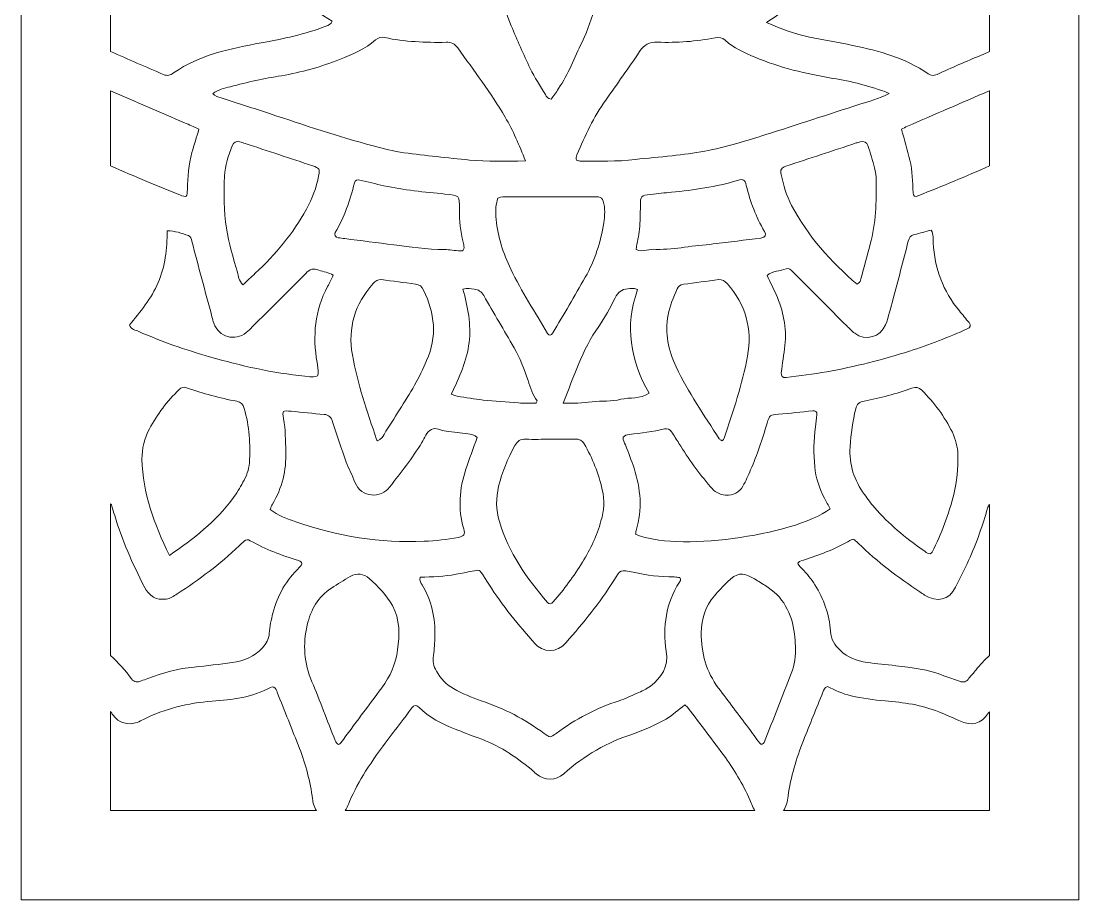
# Model space of a CAD drawing. Extents: x 1255 to 1745, y -1407 to 327.
# Drawn here: x 1255 to 1745, y -1407.1 to -1000 of the extents above; entities that cross this region are included whole.
import ezdxf

# ---------------------------------------------------------------- set-up
doc = ezdxf.new("R2010")
doc.units = 0
doc.header["$MEASUREMENT"] = 0
doc.layers.add('Layer 1', color=7, linetype='Continuous')

msp = doc.modelspace()

# ---------------------------------------------------------------- linework, layer by layer
at = {"layer": 'Layer 1', "lineweight": 0}
for points, knots in [([(1596.15, 229.71), (1596.15, 229.71), (1596.15, 230.91), (1596.15, 230.91), (1596.15, 284.01), (1553.1, 327.05), (1500, 327.05), (1446.9, 327.05), (1403.85, 284.01), (1403.85, 230.91), (1403.85, 230.91), (1403.85, 229.71), (1403.85, 229.71), (1403.85, 229.71), (1254.96, 229.71), (1254.96, 229.71), (1254.96, 229.71), (1254.96, -1407.05), (1254.96, -1407.05), (1254.96, -1407.05), (1745.04, -1407.05), (1745.04, -1407.05), (1745.04, -1407.05), (1745.04, 229.71), (1745.04, 229.71), (1745.04, 229.71), (1596.15, 229.71), (1596.15, 229.71)], [0, 0, 0, 0, 1, 1, 1, 2, 2, 2, 3, 3, 3, 4, 4, 4, 5, 5, 5, 6, 6, 6, 7, 7, 7, 8, 8, 8, 9, 9, 9, 9]), ([(1500.57, -1036.16), (1498.89, -1035.92), (1498.37, -1034.9), (1497.85, -1034.03), (1495.45, -1030.02), (1492.88, -1026.08), (1490.84, -1021.9), (1487.68, -1015.4), (1484.83, -1008.78), (1482.02, -1002.12), (1477.65, -991.76), (1476.47, -980.82), (1476.76, -969.67), (1476.87, -965.39), (1477.93, -961.27), (1479.57, -957.31), (1483.74, -947.22), (1489.84, -938.29), (1496.5, -929.7), (1497, -929.02), (1497.61, -928.41), (1498.26, -927.87), (1499.37, -926.96), (1500.63, -926.91), (1501.74, -927.85), (1502.55, -928.52), (1503.26, -929.33), (1503.92, -930.15), (1509.99, -938.1), (1515.63, -946.3), (1519.69, -955.51), (1522.44, -961.67), (1523.39, -968), (1523.31, -974.7), (1523.13, -987.06), (1520.09, -998.6), (1514.84, -1009.72), (1511.43, -1017.01), (1508.47, -1024.54), (1503.96, -1031.28), (1502.83, -1033), (1501.61, -1034.66), (1500.57, -1036.16)], [0, 0, 0, 0, 1, 1, 1, 2, 2, 2, 3, 3, 3, 4, 4, 4, 5, 5, 5, 6, 6, 6, 7, 7, 7, 8, 8, 8, 9, 9, 9, 10, 10, 10, 11, 11, 11, 12, 12, 12, 13, 13, 13, 14, 14, 14, 14]), ([(1296.39, -997.16), (1296.46, -997.16), (1296.5, -997.14), (1296.57, -997.14), (1306.86, -995.59), (1317.04, -993.68), (1326.66, -989.46), (1335.67, -985.5), (1344.03, -980.58), (1350.67, -973.11), (1353.93, -969.46), (1356.61, -965.41), (1359.02, -960.45), (1363.01, -966.02), (1366.44, -971.28), (1370.34, -976.18), (1374.17, -981.01), (1378.72, -985.21), (1383.51, -989.11), (1388.45, -993.11), (1393.56, -996.86), (1399.04, -999.99), (1398.59, -1001.67), (1397.3, -1001.86), (1396.19, -1002.3), (1386.49, -1006.13), (1376.35, -1008.22), (1366.1, -1010.09), (1351.91, -1012.68), (1337.76, -1015.59), (1325.53, -1024.01), (1324.05, -1025.04), (1322.66, -1025.54), (1320.83, -1024.73), (1312.71, -1021.12), (1304.49, -1017.7), (1296.39, -1014.05), (1296.39, -1014.05), (1296.39, -997.16), (1296.39, -997.16)], [0, 0, 0, 0, 1, 1, 1, 2, 2, 2, 3, 3, 3, 4, 4, 4, 5, 5, 5, 6, 6, 6, 7, 7, 7, 8, 8, 8, 9, 9, 9, 10, 10, 10, 11, 11, 11, 12, 12, 12, 13, 13, 13, 13]), ([(1703.61, -1014.13), (1702.32, -1014.7), (1701.04, -1015.27), (1699.76, -1015.79), (1692.88, -1018.6), (1686.11, -1021.64), (1679.32, -1024.67), (1677.82, -1025.34), (1676.54, -1025.34), (1675.16, -1024.38), (1664.65, -1016.96), (1652.51, -1013.9), (1640.21, -1011.26), (1633.6, -1009.85), (1626.87, -1008.8), (1620.24, -1007.39), (1613.6, -1006), (1607.2, -1003.8), (1600.35, -1000.66), (1608.75, -995.05), (1616.47, -989.65), (1623.33, -983.04), (1630.12, -976.46), (1635.49, -968.91), (1640.69, -960.06), (1643.02, -964.21), (1644.85, -967.56), (1647.24, -970.57), (1653.45, -978.44), (1661.43, -983.97), (1670.42, -988.11), (1678.93, -992.05), (1687.81, -994.79), (1697.17, -996.05), (1699.32, -996.33), (1701.48, -996.68), (1703.61, -997.07), (1703.61, -997.07), (1703.61, -1014.13), (1703.61, -1014.13)], [0, 0, 0, 0, 1, 1, 1, 2, 2, 2, 3, 3, 3, 4, 4, 4, 5, 5, 5, 6, 6, 6, 7, 7, 7, 8, 8, 8, 9, 9, 9, 10, 10, 10, 11, 11, 11, 12, 12, 12, 13, 13, 13, 13]), ([(1419.2, -1008.67), (1420.44, -1007.56), (1421.79, -1007.3), (1423.33, -1007.63), (1432.75, -1009.56), (1442.29, -1010.02), (1451.86, -1009.8), (1454.23, -1009.76), (1455.82, -1010.52), (1457.22, -1012.44), (1464.85, -1022.9), (1472.58, -1033.33), (1479.22, -1044.49), (1482.87, -1050.7), (1485.7, -1057.29), (1488.6, -1064.73), (1479.26, -1064.95), (1470.97, -1065.17), (1462.7, -1064.34), (1452.56, -1063.32), (1442.42, -1062.32), (1432.32, -1060.95), (1427.51, -1060.31), (1422.77, -1058.99), (1418.04, -1057.77), (1401.81, -1053.55), (1385.97, -1048.08), (1370.04, -1042.84), (1362.59, -1040.38), (1355.13, -1037.99), (1347.64, -1035.61), (1346.21, -1035.16), (1344.81, -1034.7), (1343.7, -1033.57), (1346.18, -1031.76), (1349.08, -1031.13), (1351.93, -1030.37), (1359.74, -1028.3), (1367.6, -1026.56), (1375.56, -1025.28), (1384.81, -1023.78), (1393.78, -1021.23), (1402.48, -1017.73), (1408.42, -1015.35), (1414.34, -1012.96), (1419.2, -1008.67)], [0, 0, 0, 0, 1, 1, 1, 2, 2, 2, 3, 3, 3, 4, 4, 4, 5, 5, 5, 6, 6, 6, 7, 7, 7, 8, 8, 8, 9, 9, 9, 10, 10, 10, 11, 11, 11, 12, 12, 12, 13, 13, 13, 14, 14, 14, 15, 15, 15, 15]), ([(1643.54, -1038.53), (1629.01, -1043.19), (1614.51, -1047.98), (1599.95, -1052.59), (1590.66, -1055.53), (1581.3, -1058.4), (1571.71, -1060.25), (1566.72, -1061.18), (1561.65, -1061.79), (1556.6, -1062.38), (1550.9, -1063.03), (1545.18, -1063.4), (1539.5, -1064.1), (1531.01, -1065.15), (1522.52, -1064.84), (1514.01, -1064.84), (1513.43, -1064.82), (1512.82, -1064.58), (1512.32, -1064.47), (1511.84, -1063.49), (1512.19, -1062.71), (1512.51, -1061.92), (1516.19, -1053.09), (1520.24, -1044.45), (1525.81, -1036.59), (1531.08, -1029.13), (1536.43, -1021.73), (1541.5, -1014.13), (1543.61, -1010.98), (1545.98, -1009.61), (1549.86, -1009.76), (1558.78, -1010.09), (1567.68, -1009.46), (1576.47, -1007.67), (1578.26, -1007.3), (1579.74, -1007.63), (1581.13, -1008.89), (1585.16, -1012.52), (1590.05, -1014.59), (1594.95, -1016.68), (1606.53, -1021.64), (1618.69, -1024.43), (1631.1, -1026.52), (1639.65, -1027.93), (1648.11, -1029.89), (1657.08, -1033.48), (1652.07, -1036.07), (1647.77, -1037.18), (1643.54, -1038.53)], [0, 0, 0, 0, 1, 1, 1, 2, 2, 2, 3, 3, 3, 4, 4, 4, 5, 5, 5, 6, 6, 6, 7, 7, 7, 8, 8, 8, 9, 9, 9, 10, 10, 10, 11, 11, 11, 12, 12, 12, 13, 13, 13, 14, 14, 14, 15, 15, 15, 16, 16, 16, 16]), ([(1296.39, -1032.22), (1307.82, -1037.16), (1319.24, -1042.12), (1330.67, -1047.06), (1332.8, -1048), (1334.91, -1048.95), (1337.31, -1050.02), (1336.22, -1053.72), (1335.11, -1057.31), (1334.11, -1060.92), (1332.56, -1066.49), (1332.19, -1072.2), (1332, -1077.94), (1331.89, -1081.53), (1331.58, -1081.75), (1328.43, -1080.49), (1323.31, -1078.46), (1318.22, -1076.35), (1313.15, -1074.24), (1307.51, -1071.91), (1301.94, -1069.52), (1296.39, -1067.02), (1296.39, -1067.02), (1296.39, -1032.22), (1296.39, -1032.22)], [0, 0, 0, 0, 1, 1, 1, 2, 2, 2, 3, 3, 3, 4, 4, 4, 5, 5, 5, 6, 6, 6, 7, 7, 7, 8, 8, 8, 8]), ([(1703.61, -1067.06), (1692.84, -1071.96), (1681.8, -1076.31), (1670.88, -1080.84), (1669.09, -1081.58), (1668.2, -1081.12), (1668.2, -1079.57), (1668.18, -1074.48), (1667.87, -1069.39), (1666.74, -1064.43), (1665.68, -1059.68), (1664.24, -1055.05), (1662.87, -1050.09), (1663.76, -1049.63), (1664.65, -1049.11), (1665.59, -1048.69), (1678.21, -1043.23), (1690.83, -1037.77), (1703.48, -1032.33), (1703.52, -1032.31), (1703.56, -1032.28), (1703.61, -1032.26), (1703.61, -1032.26), (1703.61, -1067.06), (1703.61, -1067.06)], [0, 0, 0, 0, 1, 1, 1, 2, 2, 2, 3, 3, 3, 4, 4, 4, 5, 5, 5, 6, 6, 6, 7, 7, 7, 8, 8, 8, 8]), ([(1392.8, -1071.63), (1391.73, -1077.07), (1389.9, -1082.25), (1387.18, -1087.13), (1380.92, -1098.36), (1372.84, -1108.13), (1363.4, -1116.81), (1361.55, -1118.53), (1359.7, -1120.27), (1357.65, -1122.18), (1355.72, -1120.14), (1355.67, -1118.14), (1355.15, -1116.33), (1353.26, -1109.61), (1351.21, -1102.9), (1350.1, -1095.96), (1348.84, -1087.95), (1348.8, -1079.9), (1349.17, -1071.83), (1349.41, -1066.93), (1350.88, -1062.25), (1352.76, -1057.72), (1353.47, -1055.96), (1354.43, -1055.53), (1356.28, -1055.92), (1357.11, -1056.11), (1357.89, -1056.42), (1358.7, -1056.68), (1369.17, -1060.12), (1379.63, -1063.56), (1390.08, -1067.04), (1393.13, -1068.06), (1393.41, -1068.52), (1392.8, -1071.63)], [0, 0, 0, 0, 1, 1, 1, 2, 2, 2, 3, 3, 3, 4, 4, 4, 5, 5, 5, 6, 6, 6, 7, 7, 7, 8, 8, 8, 9, 9, 9, 10, 10, 10, 11, 11, 11, 11]), ([(1609.31, -1067.23), (1620.17, -1063.62), (1631.03, -1060.05), (1641.91, -1056.46), (1642.5, -1056.27), (1643.11, -1056.05), (1643.74, -1055.92), (1645.55, -1055.55), (1646.7, -1055.94), (1647.29, -1057.68), (1648.44, -1061.1), (1649.48, -1064.54), (1650.38, -1068.04), (1650.83, -1069.87), (1651.12, -1071.8), (1651.14, -1073.7), (1651.25, -1083.69), (1651.05, -1093.65), (1648.4, -1103.38), (1646.96, -1108.71), (1645.52, -1114.02), (1644.09, -1119.36), (1643.87, -1120.16), (1643.72, -1121.01), (1642.3, -1121.92), (1630.14, -1111.41), (1619.47, -1099.73), (1611.97, -1085.41), (1609.57, -1080.86), (1608.16, -1075.98), (1607.09, -1071), (1606.61, -1068.76), (1607.14, -1067.95), (1609.31, -1067.23)], [0, 0, 0, 0, 1, 1, 1, 2, 2, 2, 3, 3, 3, 4, 4, 4, 5, 5, 5, 6, 6, 6, 7, 7, 7, 8, 8, 8, 9, 9, 9, 10, 10, 10, 11, 11, 11, 11]), ([(1575.67, -1103.23), (1571.25, -1103.77), (1566.79, -1104.1), (1562.39, -1104.77), (1558.19, -1105.43), (1553.97, -1105.78), (1548.99, -1105.78), (1546.44, -1105.19), (1543.13, -1107.39), (1539.87, -1105.73), (1540.41, -1102.62), (1541.13, -1099.51), (1541.46, -1096.37), (1541.81, -1092.81), (1541.83, -1089.17), (1541.89, -1085.58), (1541.96, -1080.84), (1541.91, -1080.84), (1546.79, -1080.29), (1549.97, -1079.94), (1553.12, -1079.55), (1556.28, -1079.25), (1566.64, -1078.29), (1576.89, -1076.75), (1586.92, -1073.81), (1589.66, -1073), (1590.25, -1073.39), (1590.97, -1076.18), (1592.84, -1083.64), (1595.41, -1090.78), (1599.39, -1097.4), (1600.43, -1099.12), (1599.8, -1100.2), (1597.76, -1100.47), (1590.4, -1101.42), (1583.04, -1102.34), (1575.67, -1103.23)], [0, 0, 0, 0, 1, 1, 1, 2, 2, 2, 3, 3, 3, 4, 4, 4, 5, 5, 5, 6, 6, 6, 7, 7, 7, 8, 8, 8, 9, 9, 9, 10, 10, 10, 11, 11, 11, 12, 12, 12, 12]), ([(1427.62, -1103.62), (1420.05, -1102.62), (1412.49, -1101.71), (1404.92, -1100.75), (1403.85, -1100.62), (1402.81, -1100.53), (1401.77, -1100.34), (1400.63, -1100.14), (1399.87, -1098.9), (1400.42, -1097.98), (1404.7, -1090.83), (1407.44, -1083.06), (1409.4, -1074.98), (1409.71, -1073.72), (1410.73, -1073.35), (1411.86, -1073.61), (1415.58, -1074.44), (1419.26, -1075.46), (1422.98, -1076.27), (1432.32, -1078.23), (1441.81, -1079.2), (1451.3, -1080.1), (1458.06, -1080.75), (1458.09, -1080.66), (1458.02, -1087.32), (1457.96, -1092.44), (1458.61, -1097.46), (1459.78, -1102.42), (1459.98, -1103.25), (1460.2, -1104.08), (1460.17, -1104.91), (1460.17, -1105.84), (1459.67, -1106.54), (1458.63, -1106.45), (1455.87, -1106.23), (1453.15, -1105.97), (1451.32, -1105.8), (1442.74, -1105.73), (1435.19, -1104.6), (1427.62, -1103.62)], [0, 0, 0, 0, 1, 1, 1, 2, 2, 2, 3, 3, 3, 4, 4, 4, 5, 5, 5, 6, 6, 6, 7, 7, 7, 8, 8, 8, 9, 9, 9, 10, 10, 10, 11, 11, 11, 12, 12, 12, 13, 13, 13, 13]), ([(1524.9, -1093.48), (1523.57, -1102.38), (1520.74, -1110.82), (1516.34, -1118.66), (1511.47, -1127.34), (1506.33, -1135.87), (1501.28, -1144.47), (1500.61, -1145.62), (1499.48, -1145.75), (1498.89, -1144.75), (1493.17, -1134.83), (1486.81, -1125.27), (1481.83, -1114.94), (1478.3, -1107.63), (1475.87, -1099.97), (1475.04, -1091.87), (1474.84, -1089.98), (1474.78, -1088.06), (1474.93, -1086.17), (1475.04, -1084.73), (1475.56, -1083.32), (1475.84, -1082.05), (1477.45, -1081.18), (1478.98, -1081.4), (1480.44, -1081.4), (1493.38, -1081.38), (1506.33, -1081.38), (1519.28, -1081.4), (1520.35, -1081.4), (1521.41, -1081.42), (1522.48, -1081.47), (1523.7, -1081.53), (1524.33, -1082.29), (1524.66, -1083.38), (1525.66, -1086.73), (1525.4, -1090.11), (1524.9, -1093.48)], [0, 0, 0, 0, 1, 1, 1, 2, 2, 2, 3, 3, 3, 4, 4, 4, 5, 5, 5, 6, 6, 6, 7, 7, 7, 8, 8, 8, 9, 9, 9, 10, 10, 10, 11, 11, 11, 12, 12, 12, 12]), ([(1342.29, -1155.5), (1331.1, -1152.26), (1320.07, -1148.52), (1309.41, -1143.75), (1307.93, -1143.1), (1306.03, -1142.95), (1305.1, -1140.79), (1310.06, -1134.7), (1315.33, -1128.58), (1318.48, -1121.1), (1321.66, -1113.57), (1322.62, -1105.58), (1322.62, -1097.09), (1326.25, -1097.14), (1329.34, -1098.25), (1332.43, -1099.36), (1333.65, -1099.77), (1333.74, -1100.86), (1334, -1101.9), (1337.11, -1113.57), (1340.22, -1125.25), (1343.36, -1136.92), (1343.62, -1137.94), (1343.9, -1138.99), (1344.25, -1139.96), (1346.6, -1146.36), (1353.98, -1148.5), (1359.29, -1144.29), (1360.29, -1143.51), (1361.16, -1142.55), (1362.05, -1141.66), (1370.32, -1133.41), (1378.68, -1125.23), (1386.79, -1116.85), (1388.73, -1114.87), (1390.36, -1114.33), (1392.91, -1115.35), (1395.04, -1116.2), (1397.48, -1116.2), (1399.59, -1117.75), (1398.7, -1119.51), (1397.87, -1121.21), (1396.98, -1122.88), (1390.95, -1134.02), (1390.01, -1145.88), (1392.04, -1158.14), (1393.19, -1165.21), (1393.28, -1165.23), (1386.47, -1164.51), (1371.45, -1162.97), (1356.76, -1159.68), (1342.29, -1155.5)], [0, 0, 0, 0, 1, 1, 1, 2, 2, 2, 3, 3, 3, 4, 4, 4, 5, 5, 5, 6, 6, 6, 7, 7, 7, 8, 8, 8, 9, 9, 9, 10, 10, 10, 11, 11, 11, 12, 12, 12, 13, 13, 13, 14, 14, 14, 15, 15, 15, 16, 16, 16, 17, 17, 17, 17]), ([(1677.54, -1102.71), (1678.17, -1114.55), (1682.15, -1125.1), (1689.7, -1134.26), (1691.18, -1136.07), (1692.71, -1137.85), (1694.16, -1139.68), (1695.19, -1140.97), (1694.95, -1141.88), (1693.29, -1142.6), (1684.57, -1146.47), (1675.67, -1149.95), (1666.55, -1152.87), (1654.01, -1156.87), (1641.26, -1160.14), (1628.29, -1162.4), (1622.02, -1163.51), (1615.69, -1164.25), (1609.38, -1165.1), (1607.83, -1165.3), (1606.96, -1164.4), (1607.16, -1162.86), (1607.7, -1158.64), (1608.33, -1154.44), (1608.81, -1150.24), (1609.75, -1141.99), (1608.11, -1134.15), (1604.76, -1126.65), (1603.48, -1123.75), (1602.04, -1120.9), (1600.56, -1117.81), (1603.2, -1115.68), (1606.55, -1115.83), (1609.42, -1114.76), (1610.79, -1114.26), (1611.73, -1115.31), (1612.66, -1116.27), (1620.91, -1124.56), (1629.18, -1132.83), (1637.47, -1141.1), (1638.67, -1142.29), (1639.84, -1143.56), (1641.17, -1144.58), (1646.11, -1148.3), (1653.29, -1146.41), (1655.49, -1140.64), (1656.93, -1136.9), (1657.84, -1132.94), (1658.89, -1129.04), (1661.3, -1120.01), (1663.67, -1110.98), (1665.98, -1101.92), (1666.39, -1100.29), (1667.16, -1099.31), (1668.81, -1098.9), (1671.47, -1098.27), (1674.1, -1097.48), (1676.64, -1096.79), (1677.86, -1098.86), (1677.43, -1100.84), (1677.54, -1102.71)], [0, 0, 0, 0, 1, 1, 1, 2, 2, 2, 3, 3, 3, 4, 4, 4, 5, 5, 5, 6, 6, 6, 7, 7, 7, 8, 8, 8, 9, 9, 9, 10, 10, 10, 11, 11, 11, 12, 12, 12, 13, 13, 13, 14, 14, 14, 15, 15, 15, 16, 16, 16, 17, 17, 17, 18, 18, 18, 19, 19, 19, 20, 20, 20, 20]), ([(1442.83, -1157.24), (1441.09, -1161.12), (1439.41, -1165.06), (1437.26, -1168.69), (1432.71, -1176.37), (1427.88, -1183.88), (1423.11, -1191.43), (1422.46, -1192.48), (1421.92, -1193.72), (1420.05, -1194.37), (1419.87, -1194.11), (1419.7, -1193.96), (1419.63, -1193.76), (1415.24, -1180.9), (1410.84, -1168.02), (1408.42, -1154.61), (1406.18, -1142.05), (1409.62, -1131.06), (1418.04, -1121.55), (1419.09, -1120.36), (1420.2, -1119.53), (1421.85, -1119.75), (1427.12, -1120.44), (1432.38, -1121.16), (1437.65, -1121.79), (1439.5, -1122.03), (1440.61, -1122.88), (1441.46, -1124.64), (1446.6, -1135.35), (1447.84, -1146.17), (1442.83, -1157.24)], [0, 0, 0, 0, 1, 1, 1, 2, 2, 2, 3, 3, 3, 4, 4, 4, 5, 5, 5, 6, 6, 6, 7, 7, 7, 8, 8, 8, 9, 9, 9, 10, 10, 10, 10]), ([(1591.51, -1155.26), (1589.16, -1168.26), (1584.85, -1180.7), (1580.67, -1193.17), (1580.54, -1193.57), (1580.19, -1193.87), (1579.76, -1194.48), (1579.08, -1194), (1578.63, -1193.83), (1578.43, -1193.5), (1571.42, -1182.6), (1564.05, -1171.96), (1558.45, -1160.2), (1554.8, -1152.5), (1553.19, -1144.56), (1554.73, -1136.07), (1555.49, -1131.83), (1557.17, -1127.93), (1558.89, -1124.06), (1559.45, -1122.82), (1560.39, -1122.1), (1561.8, -1121.92), (1567.29, -1121.23), (1572.75, -1120.47), (1578.21, -1119.77), (1579.87, -1119.55), (1580.96, -1120.36), (1582.04, -1121.55), (1590.71, -1131.26), (1593.82, -1142.58), (1591.51, -1155.26)], [0, 0, 0, 0, 1, 1, 1, 2, 2, 2, 3, 3, 3, 4, 4, 4, 5, 5, 5, 6, 6, 6, 7, 7, 7, 8, 8, 8, 9, 9, 9, 10, 10, 10, 10]), ([(1462.53, -1148.84), (1463.5, -1140.51), (1461.96, -1132.39), (1459.65, -1124.21), (1461.92, -1123.38), (1463.33, -1124.03), (1464.79, -1124.16), (1466.81, -1124.36), (1468.25, -1125.3), (1469.29, -1127.15), (1473.93, -1135.22), (1478.69, -1143.23), (1483.35, -1151.3), (1486.12, -1156.09), (1488.1, -1161.23), (1489.82, -1166.47), (1490.93, -1169.84), (1491.82, -1173.3), (1494.06, -1175.87), (1493.82, -1176.48), (1493.8, -1176.72), (1493.65, -1176.83), (1493.49, -1176.94), (1493.25, -1176.98), (1493.04, -1176.98), (1490.51, -1176.96), (1487.97, -1177.03), (1485.42, -1176.85), (1479.94, -1176.5), (1474.43, -1176.11), (1468.97, -1175.52), (1464.96, -1175.11), (1461, -1174.41), (1457.04, -1173.76), (1456.24, -1173.63), (1455.45, -1173.24), (1454.28, -1172.85), (1457.89, -1165.03), (1461.52, -1157.33), (1462.53, -1148.84)], [0, 0, 0, 0, 1, 1, 1, 2, 2, 2, 3, 3, 3, 4, 4, 4, 5, 5, 5, 6, 6, 6, 7, 7, 7, 8, 8, 8, 9, 9, 9, 10, 10, 10, 11, 11, 11, 12, 12, 12, 13, 13, 13, 13]), ([(1540.59, -1124.38), (1534.47, -1141.16), (1537.21, -1157.05), (1545.9, -1172.41), (1541.63, -1175.15), (1537.02, -1174.17), (1532.86, -1175.2), (1528.49, -1176.26), (1523.98, -1175.83), (1519.56, -1176.37), (1515.15, -1176.92), (1510.71, -1177.22), (1506.07, -1176.92), (1511.12, -1164.75), (1514.89, -1152.19), (1522.61, -1141.4), (1525.57, -1137.29), (1527.83, -1132.67), (1530.18, -1128.15), (1531.47, -1125.67), (1533.17, -1124.16), (1535.99, -1124.03), (1537.24, -1123.97), (1538.48, -1123.36), (1540.59, -1124.38)], [0, 0, 0, 0, 1, 1, 1, 2, 2, 2, 3, 3, 3, 4, 4, 4, 5, 5, 5, 6, 6, 6, 7, 7, 7, 8, 8, 8, 8]), ([(1360.7, -1204.64), (1360.46, -1207.86), (1359.31, -1210.87), (1357.74, -1213.65), (1356.3, -1216.24), (1354.74, -1218.81), (1352.97, -1221.18), (1345.14, -1231.71), (1335.09, -1239.79), (1323.64, -1247.49), (1316.63, -1232.85), (1311.17, -1218.68), (1310.95, -1202.99), (1310.89, -1197.98), (1312.04, -1193.35), (1314.39, -1188.93), (1318.02, -1182.12), (1322.59, -1176.05), (1328.14, -1170.69), (1329.17, -1169.69), (1330.23, -1169.34), (1331.58, -1169.82), (1339.22, -1172.46), (1346.95, -1174.68), (1354.91, -1176.09), (1356.74, -1176.42), (1357.78, -1177.48), (1358.33, -1179.38), (1360.7, -1187.67), (1361.29, -1196.09), (1360.7, -1204.64)], [0, 0, 0, 0, 1, 1, 1, 2, 2, 2, 3, 3, 3, 4, 4, 4, 5, 5, 5, 6, 6, 6, 7, 7, 7, 8, 8, 8, 9, 9, 9, 10, 10, 10, 10]), ([(1688.98, -1200.9), (1689.16, -1207.1), (1688.66, -1213.24), (1687.11, -1219.24), (1684.72, -1228.52), (1681.45, -1237.48), (1677.08, -1246.03), (1676.93, -1246.34), (1676.47, -1246.51), (1676.14, -1246.77), (1674.75, -1246.77), (1673.88, -1245.75), (1672.86, -1245.03), (1664.61, -1239.33), (1656.93, -1232.95), (1650.38, -1225.34), (1648.72, -1223.4), (1647.22, -1221.33), (1645.72, -1219.29), (1640.91, -1212.72), (1638.56, -1205.43), (1639.02, -1197.2), (1639.34, -1191.21), (1640.28, -1185.38), (1641.65, -1179.59), (1642.15, -1177.46), (1643.43, -1176.33), (1645.57, -1175.98), (1653.12, -1174.74), (1660.45, -1172.56), (1667.68, -1170.08), (1669.53, -1169.43), (1670.81, -1169.6), (1672.23, -1171), (1678.04, -1176.72), (1682.82, -1183.14), (1686.44, -1190.47), (1688.05, -1193.78), (1688.87, -1197.22), (1688.98, -1200.9)], [0, 0, 0, 0, 1, 1, 1, 2, 2, 2, 3, 3, 3, 4, 4, 4, 5, 5, 5, 6, 6, 6, 7, 7, 7, 8, 8, 8, 9, 9, 9, 10, 10, 10, 11, 11, 11, 12, 12, 12, 13, 13, 13, 13]), ([(1371.36, -1223.73), (1375.96, -1216.26), (1377.83, -1208.1), (1377.61, -1199.4), (1377.48, -1194.28), (1377.43, -1189.19), (1376.54, -1184.14), (1375.89, -1180.46), (1376.06, -1180.36), (1380.11, -1180.73), (1385.18, -1181.18), (1390.23, -1181.79), (1395.32, -1182.18), (1397.59, -1182.36), (1398.61, -1183.47), (1399.28, -1185.56), (1401.26, -1191.82), (1403.38, -1198.07), (1405.62, -1204.25), (1406.77, -1207.43), (1408.38, -1210.45), (1409.64, -1213.61), (1412.67, -1221.16), (1421.61, -1221.03), (1425.68, -1215.85), (1430.95, -1209.17), (1436.11, -1202.44), (1440.63, -1195.22), (1441.96, -1193.09), (1442.72, -1190.3), (1445.05, -1189.15), (1447.23, -1188.06), (1449.56, -1189.76), (1451.88, -1189.93), (1455.26, -1190.19), (1458.61, -1190.82), (1461.98, -1191.26), (1463.44, -1191.45), (1464.92, -1191.61), (1466.31, -1192.89), (1464.44, -1198), (1462.59, -1202.75), (1461, -1207.6), (1458.06, -1216.65), (1457.26, -1225.84), (1460, -1235.15), (1460.78, -1237.81), (1460.28, -1238.59), (1457.54, -1239.14), (1452.32, -1240.16), (1447.05, -1240.75), (1441.72, -1240.94), (1421.33, -1241.75), (1401.5, -1238.77), (1382.29, -1231.93), (1378.13, -1230.45), (1373.84, -1229.17), (1370.3, -1226.19), (1370.69, -1225.27), (1370.93, -1224.45), (1371.36, -1223.73)], [0, 0, 0, 0, 1, 1, 1, 2, 2, 2, 3, 3, 3, 4, 4, 4, 5, 5, 5, 6, 6, 6, 7, 7, 7, 8, 8, 8, 9, 9, 9, 10, 10, 10, 11, 11, 11, 12, 12, 12, 13, 13, 13, 14, 14, 14, 15, 15, 15, 16, 16, 16, 17, 17, 17, 18, 18, 18, 19, 19, 19, 20, 20, 20, 20]), ([(1539.69, -1237.7), (1539.74, -1237.13), (1539.69, -1236.48), (1539.87, -1235.91), (1543, -1226.19), (1541.96, -1216.59), (1538.93, -1207.1), (1537.78, -1203.47), (1536.32, -1199.92), (1534.95, -1196.35), (1534.51, -1195.18), (1533.8, -1194.11), (1533.91, -1192.8), (1534.62, -1191.89), (1535.67, -1191.56), (1536.71, -1191.45), (1542.22, -1191), (1547.66, -1190.13), (1553.06, -1188.93), (1554.41, -1188.63), (1555.56, -1188.95), (1556.34, -1190.24), (1557.45, -1192.04), (1558.63, -1193.83), (1559.74, -1195.63), (1564.09, -1202.71), (1568.99, -1209.36), (1574.36, -1215.7), (1576.23, -1217.87), (1578.34, -1219.46), (1581.39, -1219.55), (1584.87, -1219.64), (1587.68, -1218.46), (1589.4, -1215.37), (1590.73, -1212.96), (1591.88, -1210.43), (1592.97, -1207.91), (1595.99, -1200.88), (1598.41, -1193.63), (1600.61, -1186.3), (1601.76, -1182.42), (1601.87, -1182.51), (1605.9, -1182.14), (1611.18, -1181.66), (1616.45, -1181.07), (1621.74, -1180.53), (1623.09, -1180.38), (1623.76, -1181.03), (1623.68, -1182.29), (1623.54, -1184.19), (1623.26, -1186.08), (1623, -1187.97), (1622.13, -1194.11), (1622.15, -1200.29), (1622.7, -1206.43), (1623.15, -1211.54), (1624.76, -1216.39), (1627.18, -1220.96), (1628.07, -1222.64), (1628.94, -1224.31), (1629.79, -1225.99), (1612.23, -1238.7), (1557.39, -1245.82), (1539.69, -1237.7)], [0, 0, 0, 0, 1, 1, 1, 2, 2, 2, 3, 3, 3, 4, 4, 4, 5, 5, 5, 6, 6, 6, 7, 7, 7, 8, 8, 8, 9, 9, 9, 10, 10, 10, 11, 11, 11, 12, 12, 12, 13, 13, 13, 14, 14, 14, 15, 15, 15, 16, 16, 16, 17, 17, 17, 18, 18, 18, 19, 19, 19, 20, 20, 20, 21, 21, 21, 21]), ([(1476.21, -1215.48), (1477.85, -1208.84), (1480.35, -1202.57), (1483.74, -1196.63), (1484.92, -1194.57), (1486.27, -1193.52), (1488.75, -1193.65), (1492.56, -1193.83), (1496.39, -1193.7), (1500.2, -1193.7), (1500.2, -1193.7), (1500.2, -1193.7), (1500.2, -1193.67), (1504.03, -1193.67), (1507.86, -1193.74), (1511.69, -1193.65), (1513.54, -1193.61), (1514.8, -1194.07), (1515.82, -1195.83), (1519.74, -1202.47), (1522.48, -1209.54), (1524.22, -1217.05), (1525.37, -1221.94), (1525, -1226.73), (1523.63, -1231.52), (1521.72, -1238.29), (1518.8, -1244.64), (1515.06, -1250.63), (1511.01, -1257.11), (1506.53, -1263.29), (1501.48, -1269.08), (1500.63, -1270.06), (1499.65, -1270.26), (1498.82, -1269.28), (1489.23, -1258.09), (1480.74, -1246.25), (1476.54, -1231.8), (1474.95, -1226.36), (1474.84, -1220.96), (1476.21, -1215.48)], [0, 0, 0, 0, 1, 1, 1, 2, 2, 2, 3, 3, 3, 4, 4, 4, 5, 5, 5, 6, 6, 6, 7, 7, 7, 8, 8, 8, 9, 9, 9, 10, 10, 10, 11, 11, 11, 12, 12, 12, 13, 13, 13, 13]), ([(1296.39, -1223.64), (1296.68, -1223.9), (1296.87, -1224.25), (1297, -1224.73), (1297.39, -1226.16), (1297.85, -1227.58), (1298.29, -1229.02), (1301.64, -1240.46), (1306.58, -1251.26), (1311.95, -1261.88), (1314.39, -1266.66), (1317.52, -1268.32), (1322.14, -1267.73), (1324.14, -1267.49), (1325.66, -1266.36), (1327.25, -1265.32), (1337.39, -1258.68), (1347.16, -1251.56), (1355.93, -1243.12), (1356.7, -1242.38), (1357.44, -1241.64), (1358.24, -1240.92), (1359.11, -1240.14), (1360.07, -1240.07), (1361.11, -1240.68), (1368.16, -1244.68), (1375.69, -1247.51), (1383.42, -1249.91), (1385.4, -1250.52), (1385.57, -1251.37), (1383.9, -1253), (1377.76, -1258.9), (1373.78, -1266.03), (1371.6, -1274.22), (1370.8, -1277.26), (1370.17, -1280.44), (1369.93, -1283.6), (1369.73, -1286.34), (1368.6, -1288.4), (1366.81, -1290.32), (1363.01, -1294.39), (1358.24, -1296.46), (1352.8, -1297.13), (1346.92, -1297.87), (1341.03, -1298.7), (1335.13, -1299.2), (1327.64, -1299.85), (1320.57, -1302.01), (1313.61, -1304.57), (1312.61, -1304.94), (1311.58, -1305.25), (1310.62, -1305.66), (1308.86, -1306.4), (1307.4, -1306.38), (1306.14, -1304.68), (1303.2, -1300.72), (1299.92, -1297.13), (1296.39, -1293.8), (1296.39, -1293.8), (1296.39, -1223.64), (1296.39, -1223.64)], [0, 0, 0, 0, 1, 1, 1, 2, 2, 2, 3, 3, 3, 4, 4, 4, 5, 5, 5, 6, 6, 6, 7, 7, 7, 8, 8, 8, 9, 9, 9, 10, 10, 10, 11, 11, 11, 12, 12, 12, 13, 13, 13, 14, 14, 14, 15, 15, 15, 16, 16, 16, 17, 17, 17, 18, 18, 18, 19, 19, 19, 20, 20, 20, 20]), ([(1703.61, -1293.8), (1701.43, -1295.91), (1699.34, -1298.15), (1697.41, -1300.55), (1696.34, -1301.85), (1695.12, -1303.07), (1694.14, -1304.44), (1692.97, -1306.1), (1691.6, -1306.49), (1689.72, -1305.79), (1687.35, -1304.9), (1684.89, -1304.18), (1682.54, -1303.22), (1675.38, -1300.31), (1667.77, -1299.5), (1660.19, -1298.59), (1655.77, -1298.05), (1651.31, -1297.72), (1646.92, -1297.09), (1642.24, -1296.39), (1637.89, -1294.82), (1634.38, -1291.41), (1631.88, -1288.97), (1630.14, -1286.4), (1629.92, -1282.62), (1629.49, -1274.87), (1626.9, -1267.69), (1622.76, -1261.09), (1621.06, -1258.39), (1619.08, -1255.91), (1616.8, -1253.65), (1614.12, -1251), (1614.19, -1250.78), (1617.52, -1249.67), (1624.57, -1247.32), (1631.55, -1244.84), (1638.06, -1241.14), (1640.58, -1239.7), (1640.71, -1239.77), (1642.96, -1241.96), (1651.62, -1250.54), (1661.35, -1257.7), (1671.44, -1264.42), (1672.14, -1264.9), (1672.81, -1265.4), (1673.55, -1265.86), (1679.47, -1269.52), (1684.78, -1268.3), (1687.94, -1262.16), (1692.12, -1254.06), (1696.06, -1245.82), (1699.04, -1237.18), (1700.37, -1233.37), (1701.63, -1229.52), (1702.74, -1225.66), (1702.96, -1224.95), (1703.22, -1224.34), (1703.61, -1223.88), (1703.61, -1223.88), (1703.61, -1293.8), (1703.61, -1293.8)], [0, 0, 0, 0, 1, 1, 1, 2, 2, 2, 3, 3, 3, 4, 4, 4, 5, 5, 5, 6, 6, 6, 7, 7, 7, 8, 8, 8, 9, 9, 9, 10, 10, 10, 11, 11, 11, 12, 12, 12, 13, 13, 13, 14, 14, 14, 15, 15, 15, 16, 16, 16, 17, 17, 17, 18, 18, 18, 19, 19, 19, 20, 20, 20, 20]), ([(1553.88, -1291.8), (1555.1, -1299.33), (1551.64, -1303.97), (1546.51, -1308.08), (1544.72, -1309.51), (1542.46, -1310.38), (1540.35, -1311.36), (1537.65, -1312.6), (1534.95, -1313.89), (1532.12, -1314.8), (1521.5, -1318.22), (1511.79, -1323.31), (1502.85, -1329.95), (1500.11, -1331.97), (1499.98, -1331.95), (1497.37, -1330.04), (1488.4, -1323.42), (1478.69, -1318.33), (1468.1, -1314.82), (1463.68, -1313.37), (1459.39, -1311.47), (1455.28, -1309.21), (1451.82, -1307.29), (1449.34, -1304.51), (1447.38, -1301.11), (1446.07, -1298.83), (1445.49, -1296.52), (1445.96, -1293.8), (1446.46, -1290.89), (1446.6, -1287.88), (1446.68, -1284.92), (1446.9, -1276.46), (1445.09, -1268.47), (1440.81, -1261.12), (1440.28, -1260.22), (1439.41, -1259.46), (1439.83, -1257.59), (1445.53, -1257.48), (1451.03, -1257.26), (1456.48, -1256.24), (1458.98, -1255.76), (1461.48, -1255.3), (1463.98, -1254.83), (1467.27, -1254.22), (1467.31, -1253.72), (1469.47, -1257.39), (1469.79, -1257.94), (1470.14, -1258.48), (1470.47, -1259.03), (1476.61, -1269.04), (1483.98, -1278.09), (1491.75, -1286.86), (1492.04, -1287.16), (1492.3, -1287.49), (1492.58, -1287.82), (1496.87, -1292.87), (1503.13, -1292.76), (1507.44, -1287.86), (1515.45, -1278.74), (1523.18, -1269.43), (1529.55, -1259.07), (1532.69, -1253.98), (1532.73, -1254.02), (1538.54, -1255.3), (1544.79, -1256.7), (1551.1, -1257.42), (1557.5, -1257.5), (1558.48, -1257.52), (1559.45, -1257.7), (1560.11, -1257.76), (1560.76, -1258.9), (1560.28, -1259.44), (1559.96, -1259.94), (1553.73, -1269.75), (1552.1, -1280.64), (1553.88, -1291.8)], [0, 0, 0, 0, 1, 1, 1, 2, 2, 2, 3, 3, 3, 4, 4, 4, 5, 5, 5, 6, 6, 6, 7, 7, 7, 8, 8, 8, 9, 9, 9, 10, 10, 10, 11, 11, 11, 12, 12, 12, 13, 13, 13, 14, 14, 14, 15, 15, 15, 16, 16, 16, 17, 17, 17, 18, 18, 18, 19, 19, 19, 20, 20, 20, 21, 21, 21, 22, 22, 22, 23, 23, 23, 24, 24, 24, 25, 25, 25, 25]), ([(1402.05, -1335.08), (1401.2, -1334.74), (1400.76, -1334.06), (1400.44, -1333.24), (1396.87, -1324.14), (1393.43, -1314.98), (1389.64, -1305.99), (1386.05, -1297.41), (1385.44, -1288.75), (1387.49, -1279.77), (1389.12, -1272.67), (1392.54, -1266.71), (1398.72, -1262.62), (1401.55, -1260.74), (1404.46, -1259), (1407.4, -1257.28), (1410.54, -1255.46), (1413.63, -1255.91), (1416.26, -1258.22), (1420.42, -1261.88), (1424.27, -1265.9), (1426.97, -1270.78), (1430.53, -1277.24), (1430.38, -1284.27), (1429.38, -1291.3), (1428.47, -1297.72), (1426.01, -1303.55), (1422.11, -1308.77), (1415.76, -1317.31), (1409.4, -1325.81), (1403.05, -1334.35), (1402.81, -1334.65), (1402.37, -1334.85), (1402.05, -1335.08)], [0, 0, 0, 0, 1, 1, 1, 2, 2, 2, 3, 3, 3, 4, 4, 4, 5, 5, 5, 6, 6, 6, 7, 7, 7, 8, 8, 8, 9, 9, 9, 10, 10, 10, 11, 11, 11, 11]), ([(1597.19, -1334.52), (1595.41, -1332.13), (1593.69, -1329.71), (1591.9, -1327.32), (1587.31, -1321.2), (1582.7, -1315.09), (1578.1, -1308.97), (1572.38, -1301.38), (1570.01, -1292.71), (1570.05, -1283.31), (1570.1, -1276.91), (1571.99, -1271.17), (1576.17, -1266.27), (1578.1, -1264.01), (1580.06, -1261.77), (1582.2, -1259.7), (1586.4, -1255.57), (1589.12, -1255.22), (1594.12, -1258), (1595.97, -1259.03), (1597.71, -1260.27), (1599.54, -1261.35), (1608.11, -1266.45), (1612.08, -1274.32), (1613.32, -1283.88), (1613.56, -1285.77), (1613.58, -1287.69), (1613.69, -1289.6), (1613.95, -1293.91), (1613.34, -1298.15), (1611.81, -1302.14), (1607.7, -1312.84), (1603.44, -1323.49), (1599.21, -1334.15), (1598.87, -1335.02), (1597.73, -1335.24), (1597.19, -1334.52)], [0, 0, 0, 0, 1, 1, 1, 2, 2, 2, 3, 3, 3, 4, 4, 4, 5, 5, 5, 6, 6, 6, 7, 7, 7, 8, 8, 8, 9, 9, 9, 10, 10, 10, 11, 11, 11, 12, 12, 12, 12]), ([(1296.39, -1365.62), (1296.39, -1365.62), (1296.39, -1319.83), (1296.39, -1319.83), (1296.74, -1320.37), (1297.09, -1320.92), (1297.48, -1321.42), (1300.33, -1325.16), (1304.38, -1326.38), (1308.75, -1324.84), (1309.75, -1324.46), (1310.67, -1323.92), (1311.63, -1323.44), (1321.66, -1318.55), (1332.28, -1315.83), (1343.42, -1315.02), (1352.78, -1314.35), (1362.05, -1313.3), (1370.49, -1308.69), (1371.65, -1308.03), (1372.49, -1308.69), (1373.08, -1309.69), (1373.3, -1310.06), (1373.43, -1310.47), (1373.58, -1310.86), (1377.04, -1319.55), (1380.55, -1328.21), (1383.94, -1336.91), (1386.9, -1344.46), (1388.86, -1352.28), (1390.01, -1360.31), (1390.14, -1361.13), (1390.14, -1362.03), (1390.43, -1362.81), (1390.78, -1363.85), (1391.25, -1364.81), (1391.84, -1365.62), (1391.84, -1365.62), (1296.39, -1365.62), (1296.39, -1365.62)], [0, 0, 0, 0, 1, 1, 1, 2, 2, 2, 3, 3, 3, 4, 4, 4, 5, 5, 5, 6, 6, 6, 7, 7, 7, 8, 8, 8, 9, 9, 9, 10, 10, 10, 11, 11, 11, 12, 12, 12, 13, 13, 13, 13]), ([(1703.61, -1365.62), (1703.61, -1365.62), (1608.22, -1365.62), (1608.22, -1365.62), (1608.83, -1364.79), (1609.29, -1363.83), (1609.59, -1362.75), (1609.94, -1361.53), (1610.12, -1360.26), (1610.29, -1359), (1611.53, -1350.1), (1614.14, -1341.59), (1617.43, -1333.28), (1620.39, -1325.77), (1623.44, -1318.28), (1626.46, -1310.8), (1626.85, -1309.84), (1627.24, -1308.84), (1628.51, -1308.17), (1631.97, -1309.88), (1635.56, -1311.65), (1639.56, -1312.52), (1644.74, -1313.67), (1649.96, -1314.52), (1655.27, -1314.93), (1663.76, -1315.59), (1672.16, -1316.74), (1680.13, -1319.98), (1683.28, -1321.27), (1686.42, -1322.57), (1689.51, -1323.96), (1695.73, -1326.77), (1699.41, -1325.84), (1703.24, -1320.44), (1703.37, -1320.27), (1703.48, -1320.07), (1703.61, -1319.89), (1703.61, -1319.89), (1703.61, -1365.62), (1703.61, -1365.62)], [0, 0, 0, 0, 1, 1, 1, 2, 2, 2, 3, 3, 3, 4, 4, 4, 5, 5, 5, 6, 6, 6, 7, 7, 7, 8, 8, 8, 9, 9, 9, 10, 10, 10, 11, 11, 11, 12, 12, 12, 13, 13, 13, 13]), ([(1405.07, -1365.62), (1405.25, -1365.42), (1405.38, -1365.23), (1405.51, -1365.01), (1406.18, -1363.94), (1406.64, -1362.72), (1407.14, -1361.55), (1409.23, -1356.65), (1411.71, -1351.95), (1414.58, -1347.47), (1421.11, -1337.24), (1428.73, -1327.79), (1436.04, -1318.15), (1437.11, -1316.74), (1437.89, -1316.63), (1439.15, -1317.87), (1443.98, -1322.55), (1449.82, -1325.51), (1456, -1327.93), (1459.54, -1329.32), (1463.07, -1330.84), (1466.68, -1332.08), (1475.87, -1335.26), (1483.79, -1340.48), (1491.25, -1346.58), (1492.08, -1347.23), (1492.8, -1348.03), (1493.62, -1348.69), (1497.69, -1351.95), (1502.48, -1352.1), (1506.38, -1348.64), (1515.89, -1340.18), (1526.64, -1334.06), (1538.74, -1330.08), (1543.96, -1328.36), (1549.01, -1326.08), (1553.82, -1323.29), (1556.93, -1321.48), (1559.52, -1318.96), (1562.44, -1316.78), (1563.13, -1317.39), (1563.68, -1317.72), (1564.02, -1318.2), (1569.79, -1325.84), (1575.62, -1333.41), (1581.26, -1341.16), (1586, -1347.71), (1590.1, -1354.67), (1593.16, -1362.2), (1593.56, -1363.18), (1593.97, -1364.18), (1594.54, -1365.05), (1594.67, -1365.25), (1594.8, -1365.44), (1594.95, -1365.62), (1594.95, -1365.62), (1405.07, -1365.62), (1405.07, -1365.62)], [0, 0, 0, 0, 1, 1, 1, 2, 2, 2, 3, 3, 3, 4, 4, 4, 5, 5, 5, 6, 6, 6, 7, 7, 7, 8, 8, 8, 9, 9, 9, 10, 10, 10, 11, 11, 11, 12, 12, 12, 13, 13, 13, 14, 14, 14, 15, 15, 15, 16, 16, 16, 17, 17, 17, 18, 18, 18, 19, 19, 19, 19])]:
    msp.add_open_spline(points, degree=3, knots=knots, dxfattribs=at)

doc.saveas('drawing.dxf')
